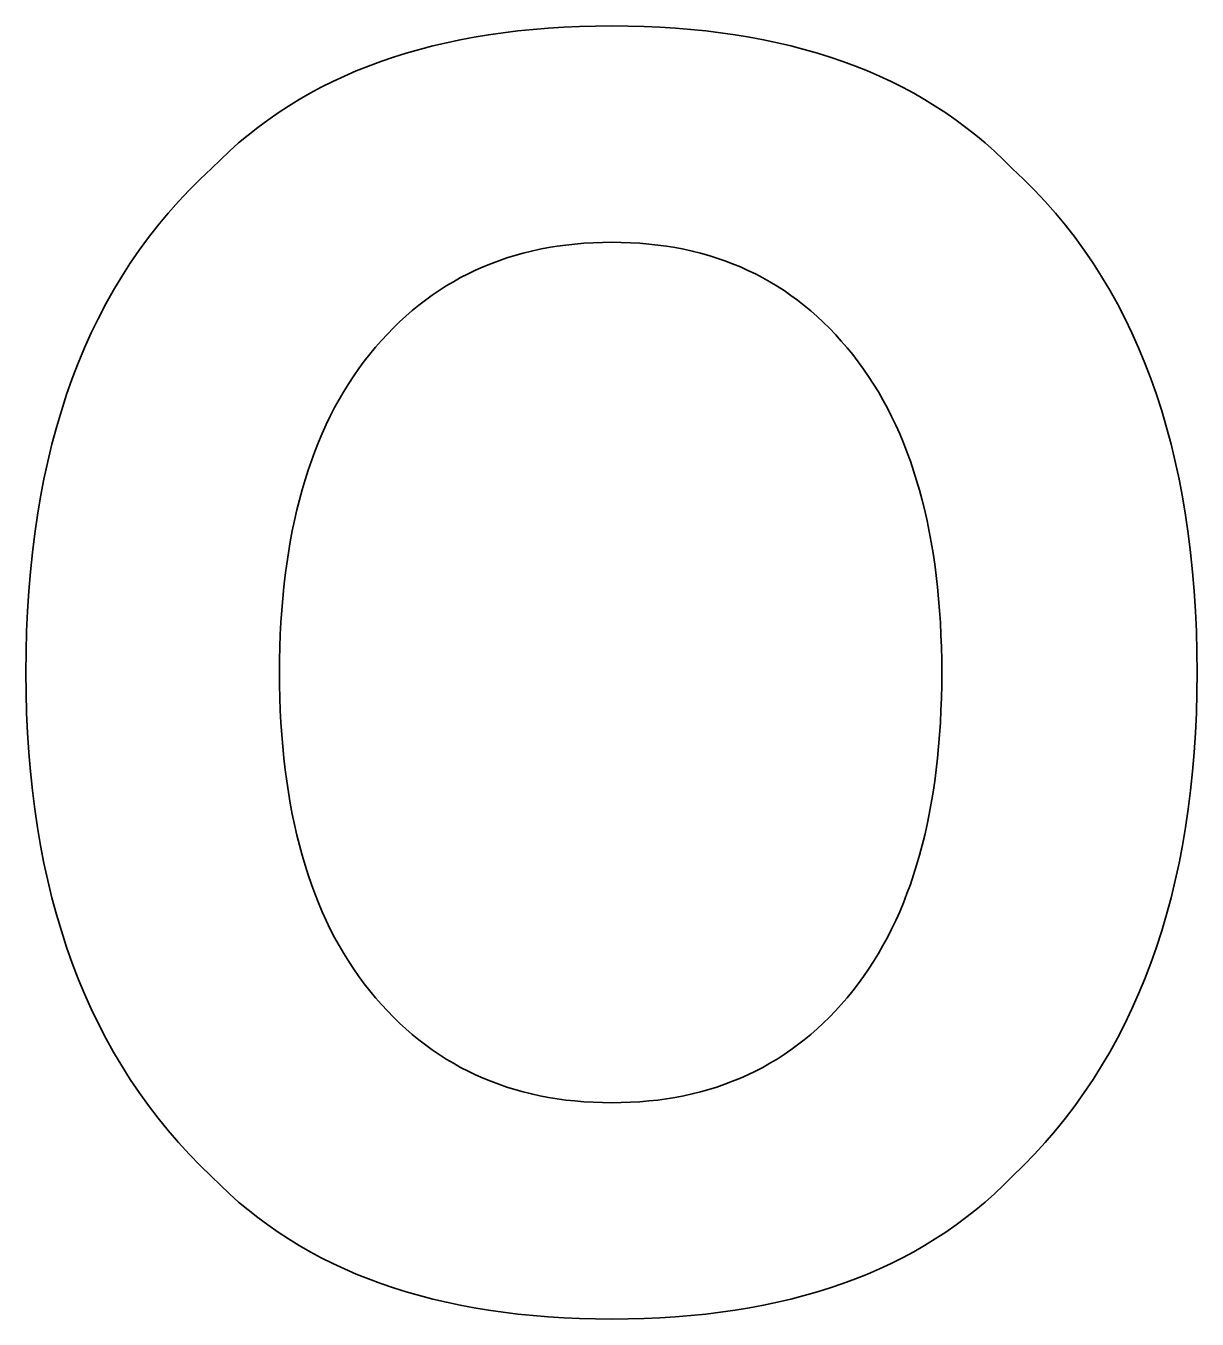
# Model space of a CAD drawing. Header units: inches. Extents: x 0 to 125, y 0 to 138.
import ezdxf

# ---------------------------------------------------------------- set-up
doc = ezdxf.new("R2010")
doc.units = ezdxf.units.IN
doc.header["$MEASUREMENT"] = 0
doc.layers.add('Layer 1', color=7, linetype='Continuous')

msp = doc.modelspace()

# ---------------------------------------------------------------- linework, layer by layer
at = {"layer": 'Layer 1', "color": 179, "lineweight": 35, "true_color": 0x231f20}
for points in [[(104.95, 15.17), (95.13, 5.06), (80.93, 0), (62.35, 0), (43.77, 0), (29.57, 5.06), (19.76, 15.17), (6.58, 27.57), (0, 45.45), (0, 68.79), (0, 92.6), (6.58, 110.48), (19.76, 122.41), (29.57, 132.53), (43.77, 137.58), (62.35, 137.58), (80.93, 137.58), (95.13, 132.53), (104.95, 122.41), (118.06, 110.48), (124.62, 92.6), (124.62, 68.79), (124.62, 45.45), (118.06, 27.57), (104.95, 15.17)], [(87.97, 34.92), (94.29, 42.86), (97.45, 54.15), (97.45, 68.79), (97.45, 83.37), (94.29, 94.65), (87.97, 102.61), (81.65, 110.58), (73.11, 114.56), (62.35, 114.56), (51.59, 114.56), (43.01, 110.6), (36.6, 102.66), (30.19, 94.72), (26.99, 83.43), (26.99, 68.79), (26.99, 54.15), (30.19, 42.86), (36.6, 34.92), (43.01, 26.99), (51.59, 23.02), (62.35, 23.02), (73.11, 23.02), (81.65, 26.99), (87.97, 34.92)]]:
    msp.add_open_spline(points, degree=3, knots=[0, 0, 0, 0, 1, 1, 1, 2, 2, 2, 3, 3, 3, 4, 4, 4, 5, 5, 5, 6, 6, 6, 7, 7, 7, 8, 8, 8, 8], dxfattribs=at)

doc.saveas('drawing.dxf')
